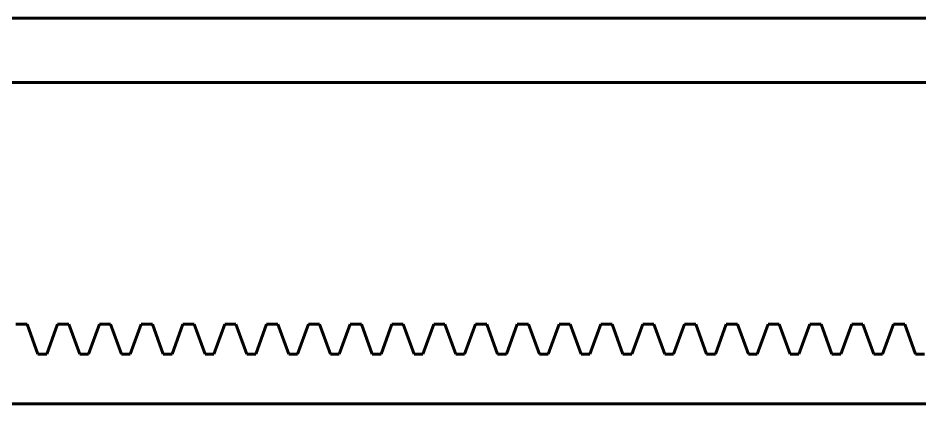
# Model space of a CAD drawing. Header units: millimetres. Extents: x -258 to 255, y -29 to 158.
# Drawn here: x -136.7 to -1.2, y -29 to 29 of the extents above; entities that cross this region are included whole.
import ezdxf

# ---------------------------------------------------------------- set-up
doc = ezdxf.new("R2010")
doc.units = ezdxf.units.MM
doc.linetypes.add('K5LT_BASIC', pattern=[0])
doc.layers.add('Системный слой', color=7, linetype='Continuous', true_color=0xffffff)

msp = doc.modelspace()

# ---------------------------------------------------------------- linework, layer by layer
at = {"layer": 'Системный слой', "color": 150, "linetype": 'K5LT_BASIC', "lineweight": 60, "true_color": 0x0080ff}
for p, q in [((-255, 29), (255, 29)), ((210, 19.3), (-248.5, 19.3)), ((-137.08, -17), (-135.4, -17)), ((-133.76, -21.5), (-135.4, -17)), ((-130.8, -17), (-132.44, -21.5)), ((-130.8, -17), (-129.12, -17)), ((-127.48, -21.5), (-129.12, -17)), ((-124.52, -17), (-126.16, -21.5)), ((-124.52, -17), (-122.83, -17)), ((-121.19, -21.5), (-122.83, -17)), ((-118.24, -17), (-119.87, -21.5)), ((-118.24, -17), (-116.55, -17)), ((-114.91, -21.5), (-116.55, -17)), ((-111.95, -17), (-113.59, -21.5)), ((-111.95, -17), (-110.27, -17)), ((-108.63, -21.5), (-110.27, -17)), ((-105.67, -17), (-107.31, -21.5)), ((-105.67, -17), (-103.98, -17)), ((-102.35, -21.5), (-103.98, -17)), ((-99.39, -17), (-101.02, -21.5)), ((-99.39, -17), (-97.7, -17)), ((-96.06, -21.5), (-97.7, -17)), ((-93.1, -17), (-94.74, -21.5)), ((-93.1, -17), (-91.42, -17)), ((-89.78, -21.5), (-91.42, -17)), ((-86.82, -17), (-88.46, -21.5)), ((-86.82, -17), (-85.13, -17)), ((-83.5, -21.5), (-85.13, -17)), ((-80.54, -17), (-82.17, -21.5)), ((-80.54, -17), (-78.85, -17)), ((-77.21, -21.5), (-78.85, -17)), ((-74.25, -17), (-75.89, -21.5)), ((-74.25, -17), (-72.57, -17)), ((-70.93, -21.5), (-72.57, -17)), ((-67.97, -17), (-69.61, -21.5)), ((-67.97, -17), (-66.28, -17)), ((-64.65, -21.5), (-66.28, -17)), ((-61.69, -17), (-63.32, -21.5)), ((-61.69, -17), (-60, -17)), ((-58.36, -21.5), (-60, -17)), ((-55.4, -17), (-57.04, -21.5)), ((-55.4, -17), (-53.72, -17)), ((-52.08, -21.5), (-53.72, -17)), ((-49.12, -17), (-50.76, -21.5)), ((-49.12, -17), (-47.43, -17)), ((-45.8, -21.5), (-47.43, -17)), ((-42.84, -17), (-44.47, -21.5)), ((-42.84, -17), (-41.15, -17)), ((-39.51, -21.5), (-41.15, -17)), ((-36.55, -17), (-38.19, -21.5)), ((-36.55, -17), (-34.87, -17)), ((-33.23, -21.5), (-34.87, -17)), ((-30.27, -17), (-31.91, -21.5)), ((-30.27, -17), (-28.59, -17)), ((-26.95, -21.5), (-28.59, -17)), ((-23.99, -17), (-25.63, -21.5)), ((-23.99, -17), (-22.3, -17)), ((-20.66, -21.5), (-22.3, -17)), ((-17.7, -17), (-19.34, -21.5)), ((-17.7, -17), (-16.02, -17)), ((-14.38, -21.5), (-16.02, -17)), ((-11.42, -17), (-13.06, -21.5)), ((-11.42, -17), (-9.74, -17)), ((-8.1, -21.5), (-9.74, -17)), ((-5.14, -17), (-6.78, -21.5)), ((-5.14, -17), (-3.45, -17)), ((-1.81, -21.5), (-3.45, -17)), ((-132.44, -21.5), (-133.76, -21.5)), ((-126.16, -21.5), (-127.48, -21.5)), ((-119.87, -21.5), (-121.19, -21.5)), ((-113.59, -21.5), (-114.91, -21.5)), ((-107.31, -21.5), (-108.63, -21.5)), ((-101.02, -21.5), (-102.35, -21.5)), ((-94.74, -21.5), (-96.06, -21.5)), ((-88.46, -21.5), (-89.78, -21.5)), ((-82.17, -21.5), (-83.5, -21.5)), ((-75.89, -21.5), (-77.21, -21.5)), ((-69.61, -21.5), (-70.93, -21.5)), ((-63.32, -21.5), (-64.65, -21.5)), ((-57.04, -21.5), (-58.36, -21.5)), ((-50.76, -21.5), (-52.08, -21.5)), ((-44.47, -21.5), (-45.8, -21.5)), ((-38.19, -21.5), (-39.51, -21.5)), ((-31.91, -21.5), (-33.23, -21.5)), ((-25.63, -21.5), (-26.95, -21.5)), ((-19.34, -21.5), (-20.66, -21.5)), ((-13.06, -21.5), (-14.38, -21.5)), ((-6.78, -21.5), (-8.1, -21.5)), ((-0.49, -21.5), (-1.81, -21.5)), ((-255, -29), (255, -29))]:
    msp.add_line(p, q, dxfattribs=at)

doc.saveas('drawing.dxf')
